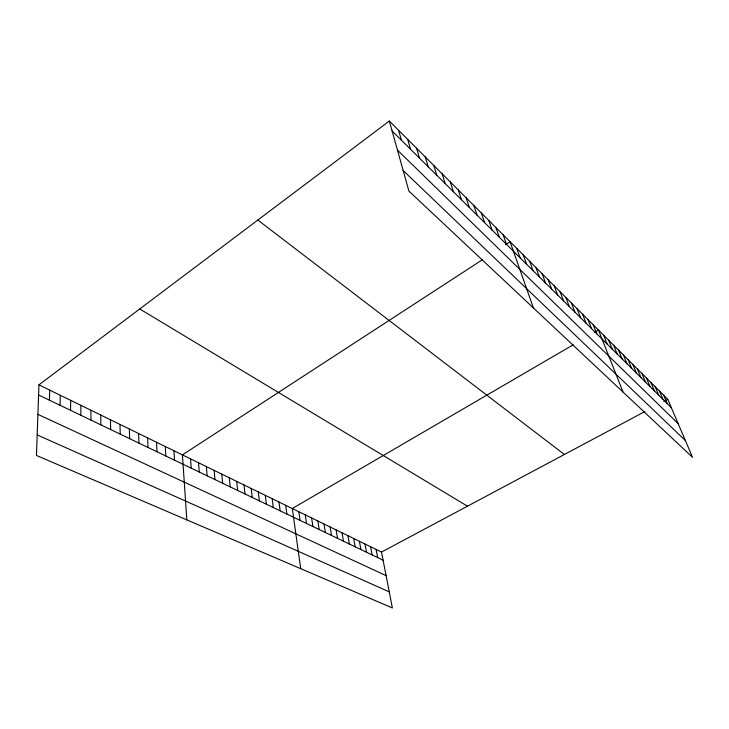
<?xml version="1.0" encoding="UTF-8"?>
<svg xmlns="http://www.w3.org/2000/svg" width="729" height="729" viewBox="0 0 729 729"><rect width="100%" height="100%" fill="white"/><g stroke="black" fill="none" stroke-linecap="round" stroke-linejoin="round"><path stroke-width="1.09" d="M80.837 415.248L80.883 405.324M70.558 410.318L70.677 400.339M60.088 405.297L60.288 395.273M49.435 400.185L49.709 390.106M38.947 384.857L36.45 455.461L392.384 607.959L381.495 552.063L38.947 384.857L389.332 121.041L667.782 399.328L692.55 457.32L408.914 191.089L389.332 121.041M482.261 259.843L182.423 454.887L186.824 519.886M505.662 244.625L510.1 241.736L533.391 307.93M573.286 344.771L292.302 508.523L300.722 568.684M594.582 332.351L598.491 330.073L623.076 392.111M381.495 552.063L644.937 411.511M663.782 401.46L667.782 399.328M37.179 434.912L389.25 591.866M37.899 414.364L386.088 575.628M38.582 394.981L383.08 560.191M139.74 308.968L467.462 506.199M257.829 220.049L564.392 454.486M403.164 170.54L685.388 440.562M397.46 150.119L678.189 423.695M392.111 130.992L671.363 407.711M663.636 395.182L667.217 403.602M659.426 390.972L663.007 399.428M655.152 386.698L658.734 395.191M650.815 382.361L654.396 390.899M646.413 377.968L649.995 386.534M641.948 373.503L645.52 382.105M637.41 368.965L640.982 377.613M632.808 364.363L636.381 373.048M628.134 359.698L631.697 368.409M623.386 354.95L626.949 363.698M618.556 350.13L622.119 358.914M613.663 345.236L617.217 354.057M608.688 340.261L612.242 349.118M603.63 335.212L607.175 344.106M593.269 324.861L596.805 333.827M587.966 319.557L591.483 328.56M582.571 314.163L586.08 323.202M577.086 308.677L580.585 317.762M571.509 303.109L574.999 312.222M565.832 297.441L569.322 306.59M560.063 291.673L563.535 300.858M554.195 285.804L557.658 295.035M548.226 279.845L551.671 289.103M542.148 273.767L545.584 283.071M535.97 267.589L539.378 276.929M529.673 261.301L533.072 270.669M523.267 254.895L526.639 264.299M516.743 248.379L520.096 257.82M503.128 234.765L506.436 244.279M496.012 227.658L499.301 237.207M488.767 220.422L492.029 230M481.377 213.032L484.612 222.655M473.841 205.505L477.039 215.155M466.15 197.814L469.321 207.501M458.313 189.977L461.448 199.7M450.303 181.977L453.402 191.727M442.138 173.812L445.2 183.599M433.791 165.483L436.817 175.288M425.28 156.963L428.26 166.813M416.578 148.269L419.512 158.147M407.693 139.394L410.573 149.29M398.608 130.318L401.442 140.241M376.073 549.42L377.64 557.576M370.587 546.741L372.127 554.933M365.029 544.025L366.55 552.263M359.397 541.273L360.901 549.548M353.693 538.494L355.169 546.805M347.915 535.669L349.373 544.025M342.056 532.817L343.496 541.2M336.124 529.919L337.536 538.348M330.119 526.985L331.504 535.451M324.022 524.014L325.389 532.516M317.853 520.998L319.184 529.546M311.593 517.945L312.905 526.529M305.251 514.847L306.526 523.477M298.826 511.712L300.075 520.378M285.695 505.297L286.88 514.054M278.988 502.026L280.146 510.829M272.19 498.709L273.32 507.548M265.301 495.346L266.386 504.231M258.303 491.929L259.36 500.859M251.213 488.466L252.225 497.433M244.015 484.958L244.99 493.97M236.706 481.386L237.654 490.444M229.298 477.768L230.2 486.872M221.78 474.105L222.637 483.245M214.144 470.378L214.964 479.564M206.389 466.587L207.164 475.827M198.525 462.751L199.254 472.037M190.533 458.851L191.217 468.182M173.93 450.75L174.513 460.172M165.31 446.54L165.838 456.008M156.535 442.257L157.008 451.78M147.623 437.901L148.042 447.478M138.565 433.482L138.92 443.104M129.352 428.989L129.653 438.658M119.984 424.415L120.221 434.129M110.462 419.767L110.626 429.536M100.766 415.029L100.866 424.852M90.906 410.217L90.943 420.095"/></g></svg>
